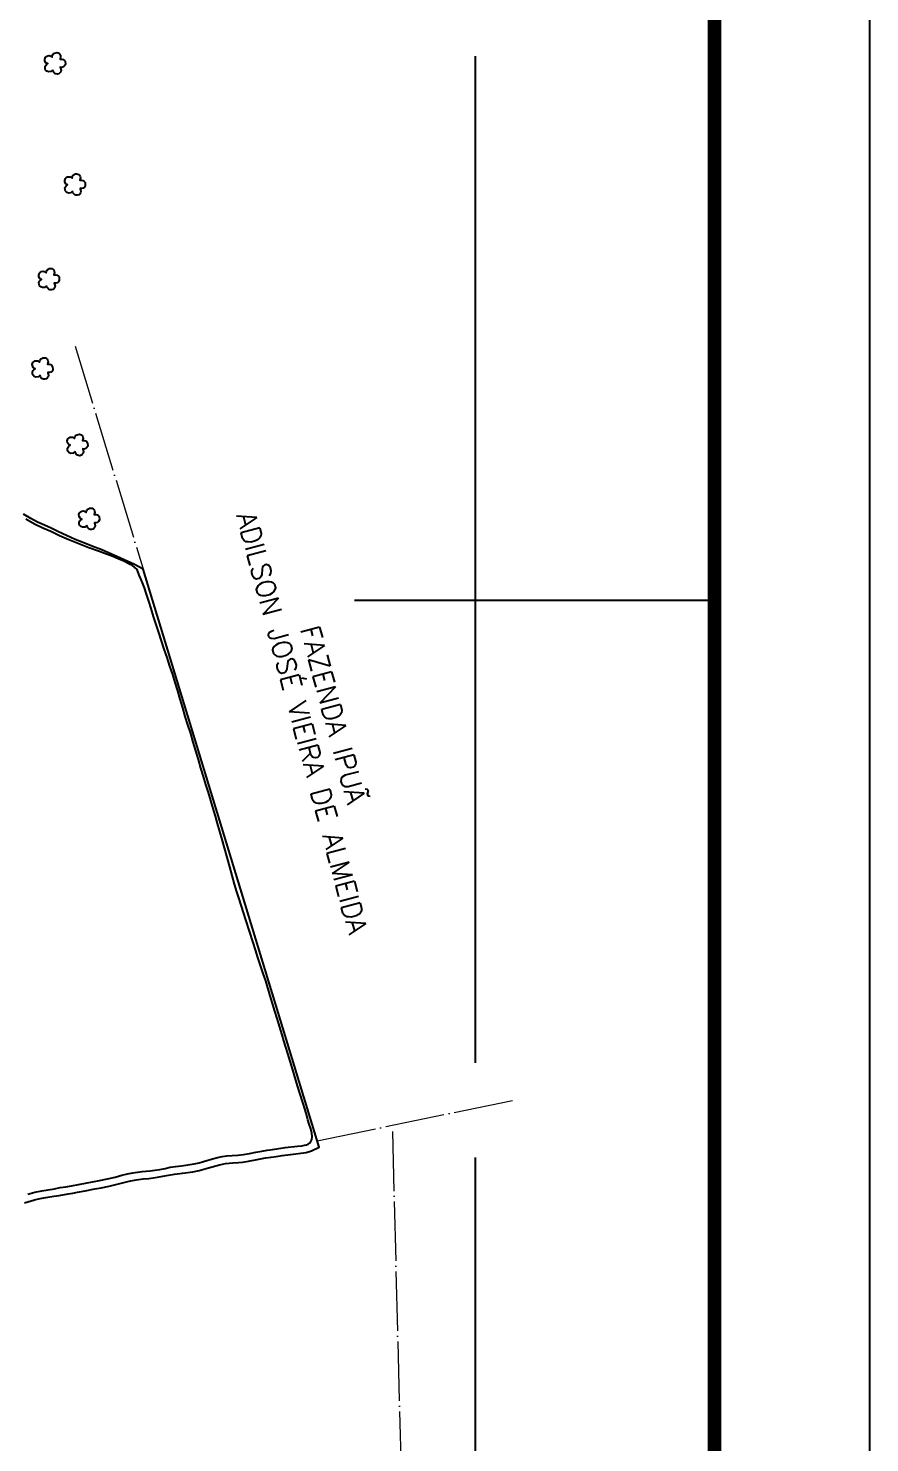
# Model space of a CAD drawing. Extents: x 749265 to 751365, y 7811172 to 7814142.
# Drawn here: x 750799 to 751365, y 7812133 to 7813085 of the extents above; entities that cross this region are included whole.
import ezdxf

# ---------------------------------------------------------------- set-up
doc = ezdxf.new("R2010")
doc.units = 0
doc.header["$MEASUREMENT"] = 0
for name, pattern in [('CERCA', [47, 40, -3.5, 0, -3.5]), ('CONTINUO', [0]), ('LIN0', [0])]:
    doc.linetypes.add(name, pattern=pattern)
for name, color, linetype, lineweight in [('0114001239', 1, 'Continuous', 25), ('0114001239006', 5, 'Continuous', 25), ('TEXTO_DIVERSOS', 7, 'Continuous', 5)]:
    doc.layers.add(name, color=color, linetype=linetype, lineweight=lineweight)
for name, color, linetype in [('MALHA', 8, 'CONTINUO'), ('MARGEM', 7, 'CONTINUO'), ('SIMBOLO ARVORE', 118, 'Continuous'), ('TEXTO CONFRONTANTES', 7, 'Continuous')]:
    doc.layers.add(name, color=color, linetype=linetype)
doc.styles.add('SIMPLEX', font='simplex', dxfattribs={"height": 0.2})

msp = doc.modelspace()

# ---------------------------------------------------------------- linework, layer by layer
at = {"layer": '0114001239'}
msp.add_lwpolyline([(750796.3, 7812294.4), (750803.03, 7812296.39), (750806.98, 7812297.28), (750810.87, 7812297.98), (750816.23, 7812298.88), (750819.84, 7812299.49), (750825.76, 7812300.46), (750828.96, 7812301), (750832.17, 7812301.61), (750837.21, 7812302.57), (750843.85, 7812303.84), (750847.91, 7812304.62), (750853.43, 7812305.74), (750866.85, 7812309.07), (750871.5, 7812309.88), (750876.2, 7812310.57), (750880.07, 7812310.95), (750885.85, 7812311.67), (750891.98, 7812312.77), (750897.41, 7812313.81), (750897.41, 7812313.81), (750902.68, 7812314.51), (750909.81, 7812315.43), (750914.01, 7812316.31), (750920.2, 7812317.99), (750927.57, 7812320.1), (750931.65, 7812320.94), (750936.57, 7812321.32), (750940.5, 7812321.56), (750943.13, 7812321.9), (750947.13, 7812322.5), (750953.03, 7812323.64), (750955.37, 7812324.07), (750958.59, 7812324.64), (750962.53, 7812325.27), (750965.81, 7812325.73), (750969.9, 7812326.28), (750975.49, 7812327.01), (750986.03, 7812328.33), (750989.61, 7812329.44), (750994.8, 7812331.84), (750876.23, 7812721.01), (750876.23, 7812721.01), (750876.23, 7812721.01), (750876.23, 7812721.01), (750870.37, 7812724.02), (750858.56, 7812729.59), (750848.43, 7812733.92), (750842.49, 7812736.17), (750836.37, 7812738.67), (750830.43, 7812741.02), (750824.72, 7812743.51), (750819.33, 7812746.11), (750814.36, 7812748.48), (750809.8, 7812750.59), (750805.24, 7812752.61), (750800.64, 7812755.13), (750795.75, 7812757.88)], dxfattribs=at)
at = {"layer": '0114001239006'}
msp.add_lwpolyline([(750798.62, 7812300.35), (750803.43, 7812301.69), (750808.05, 7812302.57), (750812.31, 7812303.31), (750816.53, 7812303.99), (750820.51, 7812304.68), (750824.24, 7812305.28), (750828.08, 7812305.92), (750846.94, 7812309.52), (750852.34, 7812310.63), (750857.41, 7812311.84), (750861.87, 7812313.02), (750865.81, 7812313.96), (750869.39, 7812314.62), (750875.59, 7812315.53), (750881, 7812316.07), (750884.08, 7812316.45), (750887.39, 7812316.97), (750891, 7812317.67), (750894.53, 7812318.4), (750898.05, 7812318.98), (750902.1, 7812319.47), (750906.45, 7812319.96), (750910.51, 7812320.61), (750914.07, 7812321.46), (750916.96, 7812322.24), (750922.92, 7812324.03), (750926.35, 7812324.95), (750929.47, 7812325.69), (750932.71, 7812326.14), (750936.29, 7812326.32), (750940.03, 7812326.54), (750943.84, 7812327.03), (750947.89, 7812327.7), (750952.08, 7812328.55), (750956.05, 7812329.29), (750959.7, 7812329.89), (750963.42, 7812330.46), (750967.52, 7812330.99), (750971.89, 7812331.61), (750980.25, 7812332.62), (750983, 7812332.93), (750984.99, 7812333.23), (750986.34, 7812333.6), (750987.36, 7812333.96), (750988.33, 7812334.61), (750989.15, 7812335.65), (750989.71, 7812337.07), (750989.99, 7812338.93), (750989.83, 7812341.28), (750989.12, 7812344.3), (750987.98, 7812347.42), (750987.21, 7812350.24), (750986.42, 7812353.29), (750985.24, 7812357.11), (750983.68, 7812361.97), (750981.96, 7812367.58), (750980.18, 7812373.25), (750976.71, 7812384.65), (750973.64, 7812394.88), (750970.95, 7812403.53), (750969.8, 7812407.53), (750966.38, 7812418.49), (750964.89, 7812423.41), (750963.23, 7812428.63), (750961.78, 7812433.83), (750958.78, 7812443.81), (750956.95, 7812448.9), (750955.16, 7812454.14), (750953.47, 7812459.54), (750951.89, 7812464.69), (750950.37, 7812469.7), (750945.41, 7812485.04), (750943.73, 7812489.98), (750940.9, 7812499.1), (750939.42, 7812503.74), (750937.82, 7812509.01), (750936.23, 7812514.79), (750934.67, 7812520.64), (750929.51, 7812539.06), (750926.3, 7812549.87), (750924.92, 7812554.7), (750923.4, 7812559.86), (750921.72, 7812565.15), (750920.19, 7812570.57), (750918.49, 7812576.02), (750916.82, 7812581.49), (750915.16, 7812587.09), (750913.43, 7812592.76), (750910.02, 7812604.51), (750908.27, 7812610.34), (750906.36, 7812616.08), (750904.66, 7812621.83), (750902.9, 7812627.65), (750901.23, 7812633.49), (750899.51, 7812639.14), (750897.88, 7812644.68), (750896.2, 7812650.15), (750894.34, 7812655.77), (750892.41, 7812661.43), (750890.51, 7812667.08), (750888.54, 7812672.72), (750886.72, 7812678.26), (750885.06, 7812683.68), (750883.31, 7812689.06), (750881.6, 7812694.41), (750880.01, 7812699.5), (750878.5, 7812704.23), (750877.2, 7812708.43), (750875.94, 7812711.7), (750874.78, 7812714.46), (750873.56, 7812716.99), (750872.29, 7812720.63), (750869.09, 7812723.46), (750866.66, 7812724.64), (750863.36, 7812726.29), (750859.53, 7812727.97), (750855.94, 7812729.47), (750851.59, 7812731.08), (750846.17, 7812733), (750839.8, 7812735.38), (750833.05, 7812738.01), (750826.29, 7812740.68), (750819.87, 7812743.5), (750814.06, 7812746.3), (750808.73, 7812748.54), (750803.14, 7812751.34), (750797.22, 7812754.57)], dxfattribs=at)
at = {"layer": 'MALHA'}
for p, q in [((751100, 7812388.62), (751100, 7813066.27)), ((751018.65, 7812700), (751260.85, 7812700)), ((751100, 7811510.88), (751100, 7812325))]:
    msp.add_line(p, q, dxfattribs=at)
at = {"layer": 'MARGEM', "color": 174, "linetype": 'LIN0', "flags": 128}
msp.add_lwpolyline([(751365.36, 7811171.91), (751365.36, 7814141.91), (749265.36, 7814141.91), (749265.36, 7811171.91)], close=True, dxfattribs=at)
at = {"layer": 'MARGEM', "color": 174, "linetype": 'LIN0', "const_width": 9.09, "flags": 128}
msp.add_lwpolyline([(751260.85, 7811501.74), (751260.85, 7814037.35), (749360.85, 7814037.35), (749360.85, 7811501.74)], close=True, dxfattribs=at)
at = {"layer": 'SIMBOLO ARVORE', "linetype": 'CONTINUO'}
for points in [[(750815.4, 7813056.9, 0), (750814.15, 7813055.85, 0), (750812.57, 7813055.67, 0), (750811.44, 7813056.11, 0), (750810.64, 7813056.9, 0), (750810.31, 7813057.8, 0), (750810.22, 7813059.13, 0), (750810.65, 7813059.97, 0), (750811.11, 7813060.59, 0), (750812.02, 7813061.21, 0), (750811.44, 7813061.39, 0), (750810.87, 7813061.86, 0), (750810.19, 7813062.92, 0), (750810.07, 7813064.19, 0), (750810.56, 7813065.5, 0), (750811.07, 7813065.97, 0), (750812, 7813066.54, 0), (750812.97, 7813066.67, 0), (750813.75, 7813066.56, 0), (750814.37, 7813066.28, 0), (750815.05, 7813065.67, 0), (750815.25, 7813066.82, 0), (750815.42, 7813067.29, 0), (750815.93, 7813067.93, 0), (750816.68, 7813068.2, 0), (750817.41, 7813068.53, 0), (750818.24, 7813068.6, 0), (750819.02, 7813068.49, 0), (750819.66, 7813068.16, 0), (750820.13, 7813067.65, 0), (750820.54, 7813066.83, 0), (750820.7, 7813065.93, 0), (750820.33, 7813064.31, 0), (750821.46, 7813064.33, 0), (750822.39, 7813064.1, 0), (750823.28, 7813063.4, 0), (750823.77, 7813062.84, 0), (750823.9, 7813060.62, 0), (750823.35, 7813059.63, 0), (750822.63, 7813058.96, 0), (750821.49, 7813058.66, 0), (750820.49, 7813058.75, 0), (750821.02, 7813056.67, 0), (750820.78, 7813055.78, 0), (750820.18, 7813054.94, 0), (750819.52, 7813054.41, 0), (750818.58, 7813054.18, 0), (750817.65, 7813054.24, 0), (750816.95, 7813054.44, 0), (750816.15, 7813055.22, 0), (750815.6, 7813055.93, 0), (750815.44, 7813057.01, 0)], [(750828.76, 7812975.31, 0), (750827.52, 7812974.27, 0), (750825.93, 7812974.08, 0), (750824.81, 7812974.52, 0), (750824, 7812975.31, 0), (750823.67, 7812976.21, 0), (750823.58, 7812977.54, 0), (750824.02, 7812978.38, 0), (750824.47, 7812979, 0), (750825.38, 7812979.62, 0), (750824.8, 7812979.81, 0), (750824.23, 7812980.28, 0), (750823.56, 7812981.34, 0), (750823.44, 7812982.6, 0), (750823.92, 7812983.91, 0), (750824.43, 7812984.39, 0), (750825.36, 7812984.95, 0), (750826.34, 7812985.08, 0), (750827.12, 7812984.97, 0), (750827.74, 7812984.69, 0), (750828.41, 7812984.08, 0), (750828.62, 7812985.24, 0), (750828.79, 7812985.7, 0), (750829.29, 7812986.34, 0), (750830.05, 7812986.61, 0), (750830.78, 7812986.94, 0), (750831.61, 7812987.02, 0), (750832.39, 7812986.9, 0), (750833.02, 7812986.57, 0), (750833.49, 7812986.06, 0), (750833.91, 7812985.24, 0), (750834.07, 7812984.34, 0), (750833.69, 7812982.72, 0), (750834.82, 7812982.74, 0), (750835.76, 7812982.52, 0), (750836.64, 7812981.82, 0), (750837.13, 7812981.26, 0), (750837.26, 7812979.03, 0), (750836.72, 7812978.04, 0), (750835.99, 7812977.37, 0), (750834.85, 7812977.07, 0), (750833.85, 7812977.16, 0), (750834.39, 7812975.08, 0), (750834.14, 7812974.2, 0), (750833.54, 7812973.35, 0), (750832.88, 7812972.82, 0), (750831.94, 7812972.59, 0), (750831.01, 7812972.65, 0), (750830.31, 7812972.85, 0), (750829.51, 7812973.63, 0), (750828.97, 7812974.34, 0), (750828.8, 7812975.42, 0)], [(750811.31, 7812911.67, 0), (750810.07, 7812910.62, 0), (750808.49, 7812910.44, 0), (750807.36, 7812910.88, 0), (750806.56, 7812911.66, 0), (750806.23, 7812912.56, 0), (750806.14, 7812913.89, 0), (750806.57, 7812914.73, 0), (750807.02, 7812915.36, 0), (750807.94, 7812915.97, 0), (750807.36, 7812916.16, 0), (750806.78, 7812916.63, 0), (750806.11, 7812917.69, 0), (750805.99, 7812918.95, 0), (750806.47, 7812920.27, 0), (750806.98, 7812920.74, 0), (750807.91, 7812921.31, 0), (750808.89, 7812921.44, 0), (750809.67, 7812921.33, 0), (750810.29, 7812921.04, 0), (750810.97, 7812920.44, 0), (750811.17, 7812921.59, 0), (750811.34, 7812922.05, 0), (750811.85, 7812922.69, 0), (750812.6, 7812922.97, 0), (750813.33, 7812923.29, 0), (750814.16, 7812923.37, 0), (750814.94, 7812923.26, 0), (750815.57, 7812922.92, 0), (750816.05, 7812922.41, 0), (750816.46, 7812921.6, 0), (750816.62, 7812920.69, 0), (750816.24, 7812919.08, 0), (750817.38, 7812919.09, 0), (750818.31, 7812918.87, 0), (750819.19, 7812918.17, 0), (750819.68, 7812917.61, 0), (750819.82, 7812915.39, 0), (750819.27, 7812914.39, 0), (750818.55, 7812913.73, 0), (750817.41, 7812913.42, 0), (750816.41, 7812913.51, 0), (750816.94, 7812911.43, 0), (750816.7, 7812910.55, 0), (750816.1, 7812909.7, 0), (750815.43, 7812909.18, 0), (750814.5, 7812908.95, 0), (750813.56, 7812909, 0), (750812.87, 7812909.2, 0), (750812.06, 7812909.99, 0), (750811.52, 7812910.7, 0), (750811.35, 7812911.77, 0)], [(750806.95, 7812851.51, 0), (750805.71, 7812850.46, 0), (750804.12, 7812850.28, 0), (750803, 7812850.72, 0), (750802.2, 7812851.5, 0), (750801.86, 7812852.4, 0), (750801.77, 7812853.74, 0), (750802.21, 7812854.58, 0), (750802.66, 7812855.2, 0), (750803.57, 7812855.82, 0), (750802.99, 7812856, 0), (750802.42, 7812856.47, 0), (750801.75, 7812857.53, 0), (750801.63, 7812858.8, 0), (750802.11, 7812860.11, 0), (750802.62, 7812860.58, 0), (750803.55, 7812861.15, 0), (750804.53, 7812861.28, 0), (750805.31, 7812861.17, 0), (750805.93, 7812860.88, 0), (750806.6, 7812860.28, 0), (750806.81, 7812861.43, 0), (750806.98, 7812861.89, 0), (750807.48, 7812862.53, 0), (750808.24, 7812862.81, 0), (750808.97, 7812863.14, 0), (750809.8, 7812863.21, 0), (750810.58, 7812863.1, 0), (750811.21, 7812862.76, 0), (750811.68, 7812862.26, 0), (750812.1, 7812861.44, 0), (750812.26, 7812860.53, 0), (750811.88, 7812858.92, 0), (750813.01, 7812858.94, 0), (750813.95, 7812858.71, 0), (750814.83, 7812858.01, 0), (750815.32, 7812857.45, 0), (750815.45, 7812855.23, 0), (750814.91, 7812854.23, 0), (750814.18, 7812853.57, 0), (750813.04, 7812853.27, 0), (750812.04, 7812853.35, 0), (750812.58, 7812851.28, 0), (750812.33, 7812850.39, 0), (750811.73, 7812849.55, 0), (750811.07, 7812849.02, 0), (750810.13, 7812848.79, 0), (750809.2, 7812848.84, 0), (750808.5, 7812849.04, 0), (750807.7, 7812849.83, 0), (750807.16, 7812850.54, 0), (750806.99, 7812851.61, 0)], [(750830.51, 7812800.07, 0), (750829.26, 7812799.02, 0), (750827.68, 7812798.84, 0), (750826.55, 7812799.28, 0), (750825.75, 7812800.06, 0), (750825.42, 7812800.96, 0), (750825.33, 7812802.3, 0), (750825.76, 7812803.14, 0), (750826.22, 7812803.76, 0), (750827.13, 7812804.38, 0), (750826.55, 7812804.56, 0), (750825.98, 7812805.03, 0), (750825.3, 7812806.09, 0), (750825.18, 7812807.36, 0), (750825.67, 7812808.67, 0), (750826.18, 7812809.14, 0), (750827.11, 7812809.71, 0), (750828.08, 7812809.84, 0), (750828.86, 7812809.73, 0), (750829.48, 7812809.44, 0), (750830.16, 7812808.84, 0), (750830.36, 7812809.99, 0), (750830.53, 7812810.45, 0), (750831.04, 7812811.09, 0), (750831.79, 7812811.37, 0), (750832.52, 7812811.7, 0), (750833.35, 7812811.77, 0), (750834.13, 7812811.66, 0), (750834.77, 7812811.32, 0), (750835.24, 7812810.82, 0), (750835.65, 7812810, 0), (750835.81, 7812809.09, 0), (750835.44, 7812807.48, 0), (750836.57, 7812807.5, 0), (750837.5, 7812807.27, 0), (750838.39, 7812806.57, 0), (750838.88, 7812806.01, 0), (750839.01, 7812803.79, 0), (750838.46, 7812802.79, 0), (750837.74, 7812802.13, 0), (750836.6, 7812801.83, 0), (750835.6, 7812801.91, 0), (750836.13, 7812799.84, 0), (750835.89, 7812798.95, 0), (750835.29, 7812798.11, 0), (750834.63, 7812797.58, 0), (750833.69, 7812797.35, 0), (750832.76, 7812797.4, 0), (750832.06, 7812797.6, 0), (750831.26, 7812798.39, 0), (750830.71, 7812799.1, 0), (750830.55, 7812800.17, 0)], [(750838.36, 7812750.37, 0), (750837.11, 7812749.33, 0), (750835.53, 7812749.14, 0), (750834.4, 7812749.58, 0), (750833.6, 7812750.37, 0), (750833.27, 7812751.27, 0), (750833.18, 7812752.6, 0), (750833.61, 7812753.44, 0), (750834.07, 7812754.06, 0), (750834.98, 7812754.68, 0), (750834.4, 7812754.86, 0), (750833.83, 7812755.34, 0), (750833.15, 7812756.4, 0), (750833.03, 7812757.66, 0), (750833.52, 7812758.97, 0), (750834.03, 7812759.44, 0), (750834.96, 7812760.01, 0), (750835.94, 7812760.14, 0), (750836.72, 7812760.03, 0), (750837.33, 7812759.75, 0), (750838.01, 7812759.14, 0), (750838.21, 7812760.3, 0), (750838.38, 7812760.76, 0), (750838.89, 7812761.4, 0), (750839.64, 7812761.67, 0), (750840.38, 7812762, 0), (750841.2, 7812762.07, 0), (750841.98, 7812761.96, 0), (750842.62, 7812761.63, 0), (750843.09, 7812761.12, 0), (750843.5, 7812760.3, 0), (750843.66, 7812759.4, 0), (750843.29, 7812757.78, 0), (750844.42, 7812757.8, 0), (750845.36, 7812757.57, 0), (750846.24, 7812756.88, 0), (750846.73, 7812756.32, 0), (750846.86, 7812754.09, 0), (750846.32, 7812753.1, 0), (750845.59, 7812752.43, 0), (750844.45, 7812752.13, 0), (750843.45, 7812752.22, 0), (750843.98, 7812750.14, 0), (750843.74, 7812749.25, 0), (750843.14, 7812748.41, 0), (750842.48, 7812747.88, 0), (750841.54, 7812747.65, 0), (750840.61, 7812747.71, 0), (750839.91, 7812747.91, 0), (750839.11, 7812748.69, 0), (750838.56, 7812749.4, 0), (750838.4, 7812750.48, 0)]]:
    msp.add_polyline3d(points, dxfattribs=at)
at = {"layer": 'TEXTO_DIVERSOS', "linetype": 'CERCA', "flags": 128}
msp.add_lwpolyline([(750830.55, 7812870.95), (750993.46, 7812336.26)], dxfattribs=at)
at = {"layer": 'TEXTO_DIVERSOS', "color": 7, "linetype": 'CERCA', "flags": 128}
for points in [[(750993.46, 7812336.26), (751127.98, 7812363.96)], [(751044.06, 7812342.39), (751050.07, 7812105.26)]]:
    msp.add_lwpolyline(points, dxfattribs=at)

# ---------------------------------------------------------------- texts
at = {"layer": 'TEXTO CONFRONTANTES', "linetype": 'Continuous', "insert": (750993.65, 7812620.23), "char_height": 13, "width": 501.4796, "attachment_point": 5, "rotation": 285, "style": 'SIMPLEX'}
msp.add_mtext('FAZENDA IPUÃ\\PADILSON JOSÉ VIEIRA DE ALMEIDA', dxfattribs=at)

doc.saveas('drawing.dxf')
